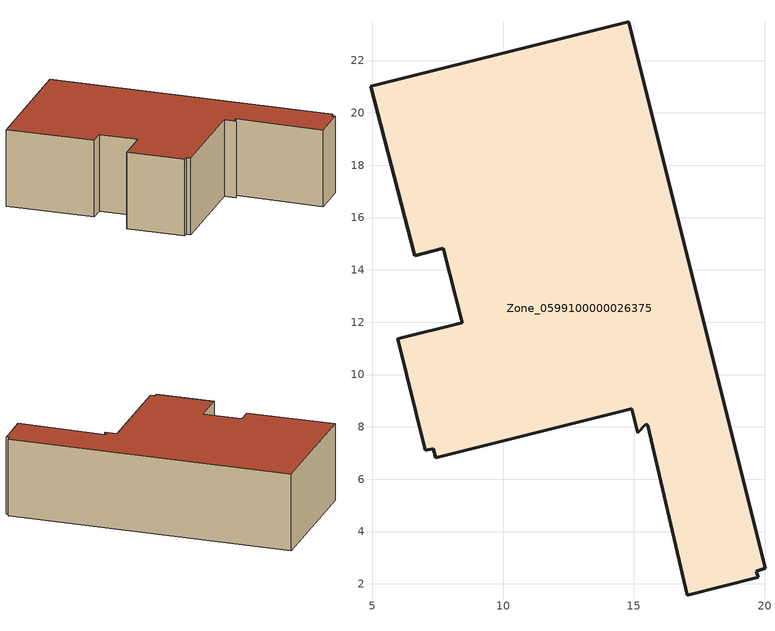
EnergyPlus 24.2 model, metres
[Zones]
Zone_0599100000026375
 floor ground (C_G): 15.53,8.06 15.45,8.1 15.15,7.78 14.92,8.69 7.43,6.82 7.33,7.17 7.03,7.11 5.97,11.37 8.43,11.99 7.71,14.82 6.62,14.54 4.93,21.02 14.8,23.48 20.01,2.59 19.67,2.49 19.75,2.25 17.03,1.57 z0
 wall outside (C_F): 8.43,11.99 5.97,11.37 7.03,7.11 7.33,7.17 7.43,6.82 14.92,8.69 15.15,7.78 15.45,8.1 15.53,8.06 17.03,1.57 19.75,2.25 19.67,2.49 20.01,2.59 14.8,23.48 4.93,21.02 6.62,14.54 7.71,14.82 8.43,11.99 z0:5.97
 roof outside (C_R): 15.53,8.06 17.03,1.57 19.75,2.25 19.67,2.49 20.01,2.59 14.8,23.48 4.93,21.02 6.62,14.54 7.71,14.82 8.43,11.99 5.97,11.37 7.03,7.11 7.33,7.17 7.43,6.82 14.92,8.69 15.15,7.78 15.45,8.1 z5.97
[BUILDING]
Pand.0599100000026375: North Axis=0; Terrain=City; Loads Convergence Tolerance Value=0.04; Temperature Convergence Tolerance Value=0.4; Solar Distribution=FullExterior; Maximum Number of Warmup Days=25; Minimum Number of Warmup Days=1
[Site:Location]
Rotterdam.The.Hague.AP_ZH_NLD Design_Conditions: Latitude=51.96; Longitude=4.45; Time Zone=1; Elevation=-4.5
[SITE:GROUNDTEMPERATURE:BUILDINGSURFACE]
18, 18, 18, 18, 18, 18, 18, 18, 18, 18, 18, 18
[MATERIAL] Thermal Absorptance=0.9; Solar Absorptance=0.7; Visible Absorptance=0.7
Name | Roughness | Thickness | Conductivity | Density | Specific Heat
G.D.1965-1974 | MediumSmooth | 0.15 | 0.882353 | 540 | 1210
F.D.1965-1974 | Rough | 0.3 | 0.697674 | 1920 | 840
R.D.1965-1974 | MediumRough | 0.2 | 0.232558 | 1500 | 1000
[CONSTRUCTION]
C_G: G.D.1965-1974
C_F: F.D.1965-1974
C_R: R.D.1965-1974
[ZONE]
Zone_0599100000026375: Type=1; Multiplier=1; Ceiling Height=Autocalculate; Volume=Autocalculate; Floor Area=autocalculate; Part of Total Floor Area=Yes
[ZONEINFILTRATION:DESIGNFLOWRATE]
Infil_Zone_0599100000026375: Zone or ZoneList or Space or SpaceList=Zone_0599100000026375; Schedule=AlwaysOn; Design Flow Rate Calculation Method=Flow/Area; Flow Rate per Floor Area=0.0042; Constant Term Coefficient=1; Temperature Term Coefficient=0; Velocity Term Coefficient=0; Velocity Squared Term Coefficient=0
[HVACTEMPLATE:ZONE:IDEALLOADSAIRSYSTEM]
Zone_0599100000026375: Maximum Heating Supply Air Temperature=50; Minimum Cooling Supply Air Temperature=13; Maximum Heating Supply Air Humidity Ratio=0.0156; Minimum Cooling Supply Air Humidity Ratio=0.0077; Heating Limit=NoLimit; Cooling Limit=NoLimit; Dehumidification Control Type=ConstantSensibleHeatRatio; Cooling Sensible Heat Ratio=0.7; Dehumidification Setpoint=60; Humidification Control Type=None; Humidification Setpoint=30; Outdoor Air Method=None; Outdoor Air Flow Rate per Person=0.00944; Outdoor Air Flow Rate per Zone Floor Area=0; Outdoor Air Flow Rate per Zone=0; Demand Controlled Ventilation Type=None; Outdoor Air Economizer Type=NoEconomizer; Heat Recovery Type=None; Sensible Heat Recovery Effectiveness=0.7; Latent Heat Recovery Effectiveness=0.65
[ZONECONTROL:THERMOSTAT]
ThermostatControl_Zone_0599100000026375: Zone or ZoneList=Zone_0599100000026375; Control Type Schedule=DualSetpointControlType; Control 1=Thermostat_Zone_0599100000026375; Temperature Difference Between Cutout And Setpoint=0
[THERMOSTATSETPOINT:DUALSETPOINT]
Thermostat_Zone_0599100000026375: Heating Setpoint Temperature Schedule=HeatingSetpoint_Zone_0599100000026375; Cooling Setpoint Temperature Schedule=CoolingSetpoint_Zone_0599100000026375
[SCHEDULE:COMPACT]
HeatingSetpoint_Zone_0599100000026375: Through: 12/31, For: AllDays, Until: 24:00, 21
CoolingSetpoint_Zone_0599100000026375: Through: 12/31, For: AllDays, Until: 24:00, 24
DualSetpointControlType: Through: 12/31, For: AllDays, Until: 24:00, 4
AlwaysOn: Through: 12/31, For: AllDays, Until: 24:00, 1
